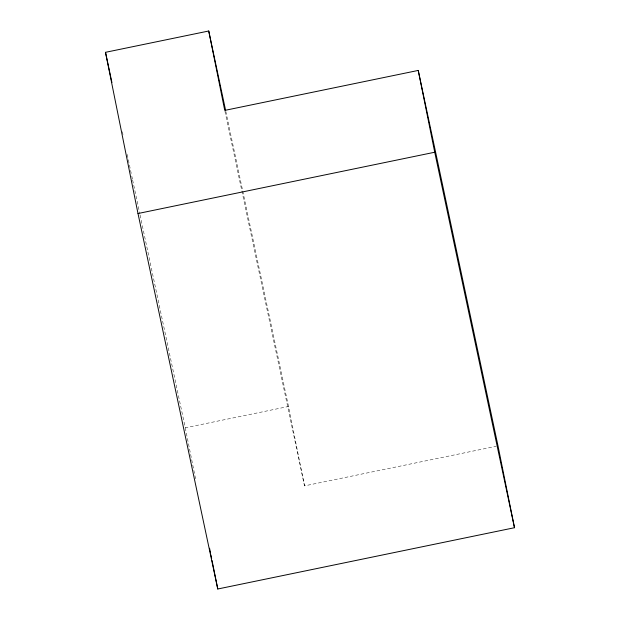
<?xml version="1.0" encoding="UTF-8"?>
<svg xmlns="http://www.w3.org/2000/svg" width="620" height="620" viewBox="0 0 620 620"><rect width="100%" height="100%" fill="white"/><g stroke="black" fill="none" stroke-linecap="round" stroke-linejoin="round"><path stroke-width="0.46" stroke-dasharray="3.1 2.33" d="M140.058 215.001L185.272 427.8L288.509 406.48L304.521 485.879L496.108 446.307M225.82 111.391L288.509 406.48M224.952 111.344L304.521 485.879M122.373 131.766L122.977 134.61M127.201 154.465L131.618 175.274M131.82 176.22L132.424 179.056M132.626 180.001L139.857 214.055M185.272 427.8L195.595 479.004"/><path stroke-width="0.93" d="M208.738 31L224.75 110.399L418.236 70.432L498.007 445.92L514.499 527.713L217.775 589L137.996 213.52L105.501 52.32L208.738 31L225.618 110.445M137.996 213.52L434.729 152.233L514.499 527.713M105.501 52.32L111.925 82.584M418.236 70.432L434.729 152.233M209.552 548.227L210.506 552.97M210.893 554.861L211.653 558.659M212.04 560.55L217.775 589"/></g></svg>
